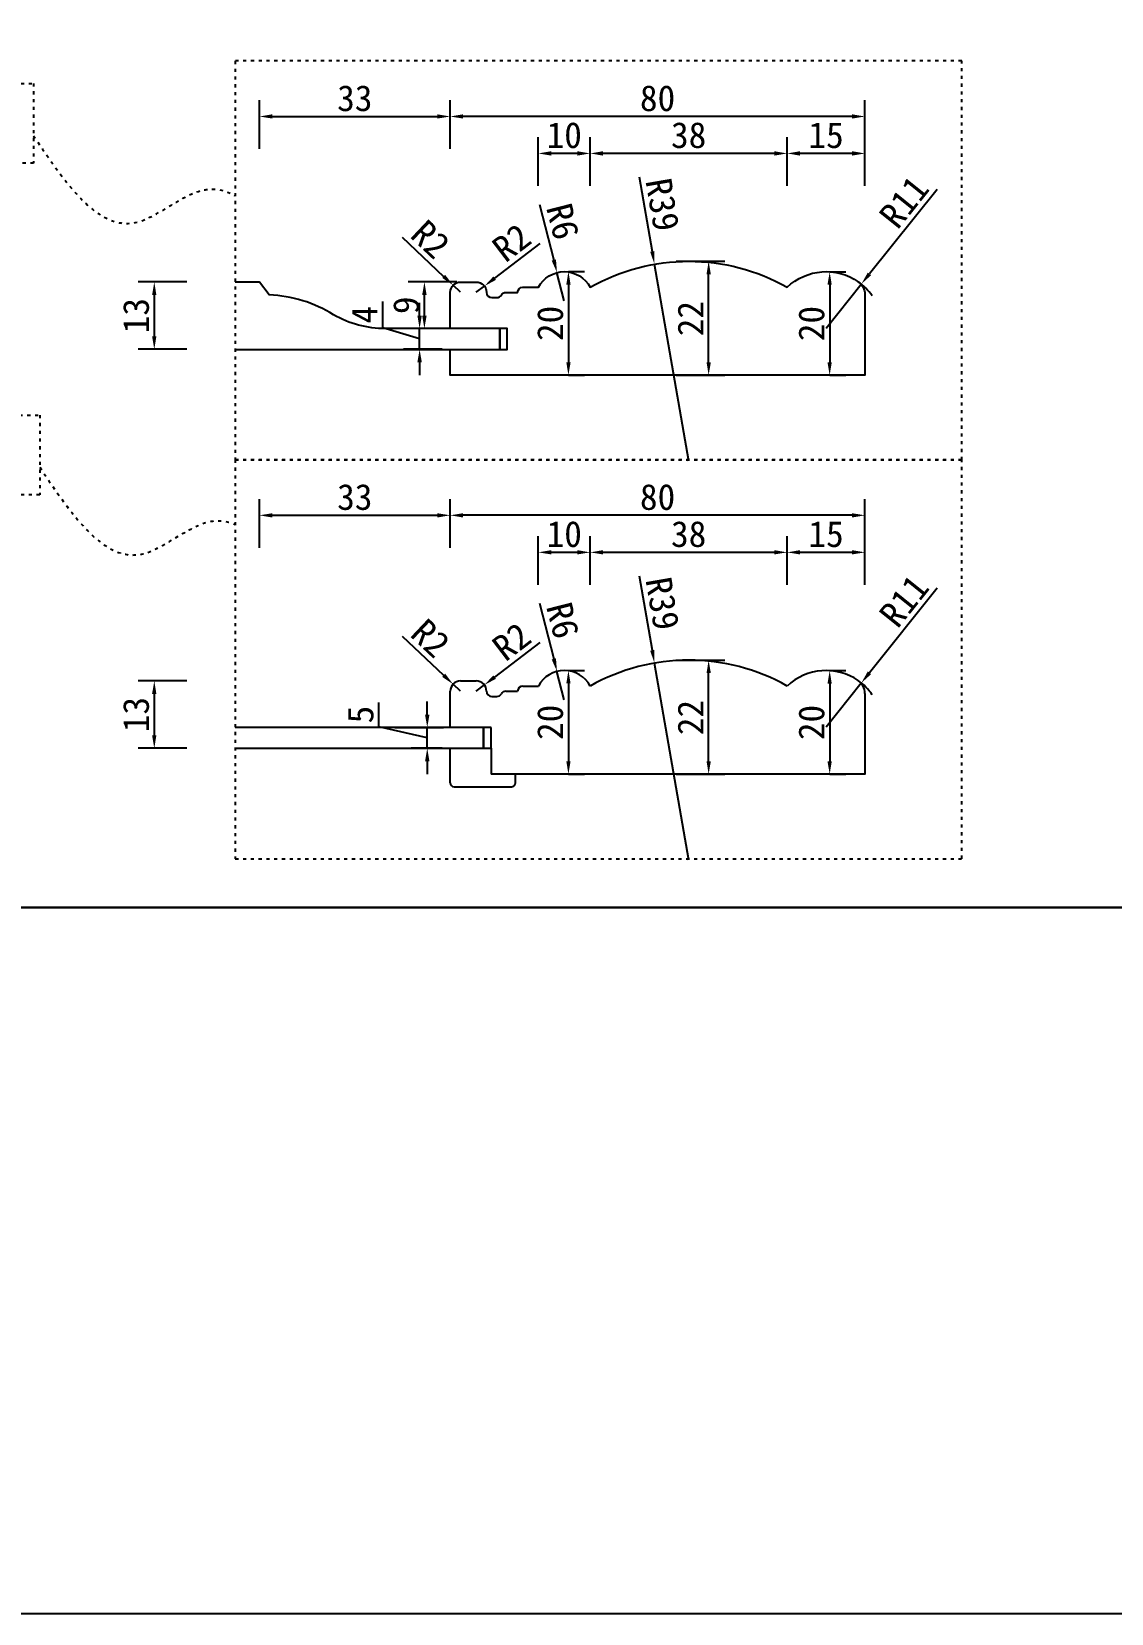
# Model space of a CAD drawing. Header units: millimetres. Extents: x 85186 to 129000, y -77269 to -36327.
# Drawn here: x 97539 to 98372, y -61167 to -59946 of the extents above; entities that cross this region are included whole.
import ezdxf

# ---------------------------------------------------------------- set-up
doc = ezdxf.new("R2010")
doc.units = ezdxf.units.MM
doc.linetypes.add('100', pattern=[30, 12, -18])
doc.styles.get("Standard").update_dxf_attribs({"font": 'SimSun.ttf'})
doc.dimstyles.new('ZB16-1.0+4倍大样', dxfattribs={"dimscale": 10, "dimtxt": 2, "dimasz": 1, "dimexe": 1.25, "dimexo": 0.625, "dimgap": 0.4, "dimtad": 1, "dimdec": 1, "dimlfac": 0.25, "dimtxsty": 'Standard', "dimcen": 2.5, "dimclrd": 144, "dimclre": 144, "dimclrt": 4, "dimadec": 0, "dimazin": 0, "dimtfac": 1, "dimtdec": 1, "dimtmove": 1, "dimatfit": 3, "dimfxlon": 1, "dimarcsym": 0})

# ---------------------------------------------------------------- blocks, each defined once
blk = doc.blocks.new('*D3111')
at = {"color": 144, "lineweight": -2, "transparency": 16777216}
for p, q in [((97658.9, -60139.5), (97621.4, -60139.5)), ((97633.9, -60149.5), (97633.9, -60181.5)), ((97658.9, -60191.5), (97621.4, -60191.5))]:
    blk.add_line(p, q, dxfattribs=at)
at = {"color": 144, "transparency": 16777216}
for points in [[(97632.2, -60149.5), (97635.5, -60149.5), (97633.9, -60139.5)], [(97632.2, -60181.5), (97635.5, -60181.5), (97633.9, -60191.5)]]:
    blk.add_solid(points, dxfattribs=at)
at = {"layer": 'Defpoints', "color": 0, "transparency": 16777216}
for p in [(97690, -60139.5), (97633.9, -60191.5), (97690, -60191.5)]:
    blk.add_point(p, dxfattribs=at)
at = {"color": 4, "transparency": 16777216, "insert": (97619.9, -60165.5), "char_height": 20, "attachment_point": 5, "rotation": 90}
blk.add_mtext('13', dxfattribs=at)
blk = doc.blocks.new('*D3112')
at = {"color": 144, "lineweight": -2, "transparency": 16777216}
for p, q in [((97862.2, -60036.8), (97862.2, -59999.3)), ((98182.2, -60036.8), (98182.2, -59999.3)), ((98172.2, -60011.8), (97872.2, -60011.8))]:
    blk.add_line(p, q, dxfattribs=at)
at = {"color": 144, "transparency": 16777216}
for points in [[(97872.2, -60010.1), (97872.2, -60013.4), (97862.2, -60011.8)], [(98172.2, -60010.1), (98172.2, -60013.4), (98182.2, -60011.8)]]:
    blk.add_solid(points, dxfattribs=at)
at = {"layer": 'Defpoints', "color": 0, "transparency": 16777216}
for p in [(97862.2, -60011.8), (97862.2, -60120.4), (98182.2, -60180.4)]:
    blk.add_point(p, dxfattribs=at)
at = {"color": 4, "transparency": 16777216, "insert": (98022.2, -59997.8), "char_height": 20, "attachment_point": 5}
blk.add_mtext('80', dxfattribs=at)
blk = doc.blocks.new('*D3113')
at = {"color": 144, "lineweight": -2, "transparency": 16777216}
for p, q in [((98036.6, -60123.5), (98074.1, -60123.5)), ((98061.6, -60201.5), (98061.6, -60133.5)), ((98036.6, -60211.5), (98074.1, -60211.5))]:
    blk.add_line(p, q, dxfattribs=at)
at = {"color": 144, "transparency": 16777216}
for points in [[(98060, -60133.5), (98063.3, -60133.5), (98061.6, -60123.5)], [(98060, -60201.5), (98063.3, -60201.5), (98061.6, -60211.5)]]:
    blk.add_solid(points, dxfattribs=at)
at = {"layer": 'Defpoints', "color": 0, "transparency": 16777216}
for p in [(97875, -60123.5), (98061.6, -60123.5), (98010.2, -60211.5)]:
    blk.add_point(p, dxfattribs=at)
at = {"color": 4, "transparency": 16777216, "insert": (98047.6, -60167.8), "char_height": 20, "attachment_point": 5, "rotation": 90}
blk.add_mtext('22', dxfattribs=at)
blk = doc.blocks.new('*D3114')
at = {"color": 144, "lineweight": -2, "transparency": 16777216}
for p, q in [((97715, -60036.8), (97715, -59999.3)), ((97862.2, -60036.8), (97862.2, -59999.3)), ((97725, -60011.8), (97852.2, -60011.8))]:
    blk.add_line(p, q, dxfattribs=at)
at = {"color": 144, "transparency": 16777216}
for points in [[(97725, -60010.1), (97725, -60013.4), (97715, -60011.8)], [(97852.2, -60010.1), (97852.2, -60013.4), (97862.2, -60011.8)]]:
    blk.add_solid(points, dxfattribs=at)
at = {"layer": 'Defpoints', "color": 0, "transparency": 16777216}
for p in [(97862.2, -60011.8), (97715, -60090.4), (97862.2, -60098.4)]:
    blk.add_point(p, dxfattribs=at)
at = {"color": 4, "transparency": 16777216, "insert": (97788.6, -59997.8), "char_height": 20, "attachment_point": 5}
blk.add_mtext('33', dxfattribs=at)
blk = doc.blocks.new('*D3115')
at = {"color": 144, "lineweight": -2, "transparency": 16777216}
for p, q in [((97810.1, -60175), (97810.1, -60154.7)), ((97838.6, -60165.5), (97838.6, -60155.5)), ((97838.6, -60183.5), (97810.1, -60175)), ((97850.1, -60175.5), (97826.1, -60175.5)), ((97838.6, -60191.5), (97838.6, -60175.5)), ((97838.6, -60191.5), (97838.6, -60175.5)), ((97856, -60191.5), (97826.1, -60191.5)), ((97838.6, -60201.5), (97838.6, -60211.5))]:
    blk.add_line(p, q, dxfattribs=at)
at = {"color": 144, "transparency": 16777216}
for points in [[(97836.9, -60165.5), (97840.3, -60165.5), (97838.6, -60175.5)], [(97836.9, -60201.5), (97840.3, -60201.5), (97838.6, -60191.5)]]:
    blk.add_solid(points, dxfattribs=at)
at = {"layer": 'Defpoints', "color": 0, "transparency": 16777216}
for p in [(97838.6, -60175.5), (97856.3, -60175.5), (97862.2, -60191.5)]:
    blk.add_point(p, dxfattribs=at)
at = {"color": 4, "transparency": 16777216, "insert": (97796.1, -60164.8), "char_height": 20, "attachment_point": 5, "rotation": 90}
blk.add_mtext('4', dxfattribs=at)
blk = doc.blocks.new('*D3116')
at = {"color": 144, "lineweight": -2, "transparency": 16777216}
for p, q in [((97867.3, -60139.5), (97829.8, -60139.5)), ((97842.3, -60165.5), (97842.3, -60149.5)), ((97867.3, -60175.5), (97829.8, -60175.5))]:
    blk.add_line(p, q, dxfattribs=at)
at = {"color": 144, "transparency": 16777216}
for points in [[(97840.6, -60149.5), (97844, -60149.5), (97842.3, -60139.5)], [(97840.6, -60165.5), (97844, -60165.5), (97842.3, -60175.5)]]:
    blk.add_solid(points, dxfattribs=at)
at = {"layer": 'Defpoints', "color": 0, "transparency": 16777216}
for p in [(97842.3, -60139.5), (97876.2, -60139.5), (97874, -60175.5)]:
    blk.add_point(p, dxfattribs=at)
at = {"color": 4, "transparency": 16777216, "insert": (97828.3, -60157.5), "char_height": 20, "attachment_point": 5, "rotation": 90}
blk.add_mtext('9', dxfattribs=at)
blk = doc.blocks.new('*D3117')
at = {"color": 144, "lineweight": -2, "transparency": 16777216}
for p, q in [((98122.2, -60065.3), (98122.2, -60027.8)), ((98182.2, -60065.3), (98182.2, -60027.8)), ((98172.2, -60040.3), (98132.2, -60040.3))]:
    blk.add_line(p, q, dxfattribs=at)
at = {"color": 144, "transparency": 16777216}
for points in [[(98132.2, -60038.6), (98132.2, -60042), (98122.2, -60040.3)], [(98172.2, -60038.6), (98172.2, -60042), (98182.2, -60040.3)]]:
    blk.add_solid(points, dxfattribs=at)
at = {"layer": 'Defpoints', "color": 0, "transparency": 16777216}
for p in [(98122.2, -60040.3), (98122.2, -60094.4), (98182.2, -60183)]:
    blk.add_point(p, dxfattribs=at)
at = {"color": 4, "transparency": 16777216, "insert": (98152.2, -60026.3), "char_height": 20, "attachment_point": 5}
blk.add_mtext('15', dxfattribs=at)
blk = doc.blocks.new('*D3118')
at = {"color": 144, "lineweight": -2, "transparency": 16777216}
for p, q in [((97970.2, -60065.3), (97970.2, -60027.8)), ((98122.2, -60065.3), (98122.2, -60027.8)), ((98112.2, -60040.3), (97980.2, -60040.3))]:
    blk.add_line(p, q, dxfattribs=at)
at = {"color": 144, "transparency": 16777216}
for points in [[(97980.2, -60038.6), (97980.2, -60042), (97970.2, -60040.3)], [(98112.2, -60038.6), (98112.2, -60042), (98122.2, -60040.3)]]:
    blk.add_solid(points, dxfattribs=at)
at = {"layer": 'Defpoints', "color": 0, "transparency": 16777216}
for p in [(97970.2, -60040.3), (98122.2, -60094.4), (97970.2, -60143.5)]:
    blk.add_point(p, dxfattribs=at)
at = {"color": 4, "transparency": 16777216, "insert": (98046.2, -60026.3), "char_height": 20, "attachment_point": 5}
blk.add_mtext('38', dxfattribs=at)
blk = doc.blocks.new('*D3119')
at = {"color": 144, "lineweight": -2, "transparency": 16777216}
for p, q in [((97930.2, -60065.3), (97930.2, -60027.8)), ((97970.2, -60065.3), (97970.2, -60027.8)), ((97960.2, -60040.3), (97940.2, -60040.3))]:
    blk.add_line(p, q, dxfattribs=at)
at = {"color": 144, "transparency": 16777216}
for points in [[(97940.2, -60038.6), (97940.2, -60042), (97930.2, -60040.3)], [(97960.2, -60038.6), (97960.2, -60042), (97970.2, -60040.3)]]:
    blk.add_solid(points, dxfattribs=at)
at = {"layer": 'Defpoints', "color": 0, "transparency": 16777216}
for p in [(97930.2, -60040.3), (97930.2, -60143.5), (97970.2, -60143.5)]:
    blk.add_point(p, dxfattribs=at)
at = {"color": 4, "transparency": 16777216, "insert": (97950.2, -60026.3), "char_height": 20, "attachment_point": 5}
blk.add_mtext('10', dxfattribs=at)
blk = doc.blocks.new('*D3120')
at = {"color": 144, "lineweight": -2, "transparency": 16777216}
for p, q in [((98155, -60131.7), (98167.5, -60131.7)), ((98155, -60141.7), (98155, -60201.5)), ((98155, -60211.5), (98167.5, -60211.5))]:
    blk.add_line(p, q, dxfattribs=at)
at = {"color": 144, "transparency": 16777216}
for points in [[(98153.3, -60141.7), (98156.6, -60141.7), (98155, -60131.7)], [(98153.3, -60201.5), (98156.6, -60201.5), (98155, -60211.5)]]:
    blk.add_solid(points, dxfattribs=at)
at = {"layer": 'Defpoints', "color": 0, "transparency": 16777216}
for p in [(98148.9, -60131.7), (98148.9, -60211.5), (98155, -60211.5)]:
    blk.add_point(p, dxfattribs=at)
at = {"color": 4, "transparency": 16777216, "insert": (98141, -60171.6), "char_height": 20, "attachment_point": 5, "rotation": 90}
blk.add_mtext('20', dxfattribs=at)
blk = doc.blocks.new('*D3121')
at = {"color": 144, "lineweight": -2, "transparency": 16777216}
for p, q in [((97953.4, -60131.5), (97965.9, -60131.5)), ((97953.4, -60141.5), (97953.4, -60201.5)), ((97953.4, -60211.5), (97965.9, -60211.5))]:
    blk.add_line(p, q, dxfattribs=at)
at = {"color": 144, "transparency": 16777216}
for points in [[(97951.8, -60141.5), (97955.1, -60141.5), (97953.4, -60131.5)], [(97951.8, -60201.5), (97955.1, -60201.5), (97953.4, -60211.5)]]:
    blk.add_solid(points, dxfattribs=at)
at = {"layer": 'Defpoints', "color": 0, "transparency": 16777216}
for p in [(97950.2, -60131.5), (97950.2, -60211.5), (97953.4, -60211.5)]:
    blk.add_point(p, dxfattribs=at)
at = {"color": 4, "transparency": 16777216, "insert": (97939.4, -60171.5), "char_height": 20, "attachment_point": 5, "rotation": 90}
blk.add_mtext('20', dxfattribs=at)
blk = doc.blocks.new('*D3122')
at = {"color": 144, "lineweight": -2, "transparency": 16777216}
for p, q in [((98237.9, -60068.1), (98185.7, -60133.3)), ((98152.2, -60175.1), (98179.4, -60141.1))]:
    blk.add_line(p, q, dxfattribs=at)
blk.add_arc((98152.2, -60175.1), 43.5, 34.8478, 55.1769, dxfattribs=at)
at = {"color": 144, "transparency": 16777216}
blk.add_solid([(98184.4, -60132.3), (98187, -60134.3), (98179.4, -60141.1)], dxfattribs=at)
at = {"layer": 'Defpoints', "color": 0, "transparency": 16777216}
for p in [(98179.4, -60141.1), (98152.2, -60175.1)]:
    blk.add_point(p, dxfattribs=at)
at = {"color": 4, "transparency": 16777216, "insert": (98212.3, -60077.7), "char_height": 20, "attachment_point": 5, "rotation": 51.3041}
blk.add_mtext('R11', dxfattribs=at)
blk = doc.blocks.new('*D3123')
at = {"color": 144, "lineweight": -2, "transparency": 16777216}
for p, q in [((98008.1, -60058.4), (98018.1, -60116)), ((98046.2, -60277.9), (98019.8, -60125.8))]:
    blk.add_line(p, q, dxfattribs=at)
at = {"color": 144, "transparency": 16777216}
blk.add_solid([(98019.7, -60115.7), (98016.5, -60116.2), (98019.8, -60125.8)], dxfattribs=at)
at = {"layer": 'Defpoints', "color": 0, "transparency": 16777216}
for p in [(98019.8, -60125.8), (98046.2, -60277.9)]:
    blk.add_point(p, dxfattribs=at)
at = {"color": 4, "transparency": 16777216, "insert": (98026, -60079.8), "char_height": 20, "attachment_point": 5, "rotation": 279.8522}
blk.add_mtext('R39', dxfattribs=at)
blk = doc.blocks.new('*D3124')
at = {"color": 144, "lineweight": -2, "transparency": 16777216}
for p, q in [((97931.2, -60079.7), (97942.2, -60122.6)), ((97950.2, -60154.2), (97944.6, -60132.3))]:
    blk.add_line(p, q, dxfattribs=at)
at = {"color": 144, "transparency": 16777216}
blk.add_solid([(97943.8, -60122.1), (97940.5, -60123), (97944.6, -60132.3)], dxfattribs=at)
at = {"layer": 'Defpoints', "color": 0, "transparency": 16777216}
for p in [(97944.6, -60132.3), (97950.2, -60154.2)]:
    blk.add_point(p, dxfattribs=at)
at = {"color": 4, "transparency": 16777216, "insert": (97949, -60092.8), "char_height": 20, "attachment_point": 5, "rotation": 284.3203}
blk.add_mtext('R6', dxfattribs=at)
blk = doc.blocks.new('*D3125')
at = {"color": 144, "lineweight": -2, "transparency": 16777216}
for p, q in [((97825.2, -60105), (97857.1, -60135.2)), ((97870.2, -60147.5), (97864.4, -60142))]:
    blk.add_line(p, q, dxfattribs=at)
at = {"color": 144, "transparency": 16777216}
blk.add_solid([(97858.3, -60134), (97856, -60136.4), (97864.4, -60142)], dxfattribs=at)
at = {"layer": 'Defpoints', "color": 0, "transparency": 16777216}
for p in [(97864.4, -60142), (97870.2, -60147.5)]:
    blk.add_point(p, dxfattribs=at)
at = {"color": 4, "transparency": 16777216, "insert": (97847.1, -60106.5), "char_height": 20, "attachment_point": 5, "rotation": 316.6628}
blk.add_mtext('R2', dxfattribs=at)
blk = doc.blocks.new('*D3126')
at = {"color": 144, "lineweight": -2, "transparency": 16777216}
for p, q in [((97931.4, -60109.9), (97896.5, -60136.6)), ((97882.2, -60147.5), (97888.6, -60142.7))]:
    blk.add_line(p, q, dxfattribs=at)
at = {"color": 144, "transparency": 16777216}
blk.add_solid([(97895.5, -60135.3), (97897.5, -60137.9), (97888.6, -60142.7)], dxfattribs=at)
at = {"layer": 'Defpoints', "color": 0, "transparency": 16777216}
for p in [(97882.2, -60147.5), (97888.6, -60142.7)]:
    blk.add_point(p, dxfattribs=at)
at = {"color": 4, "transparency": 16777216, "insert": (97909.5, -60109.1), "char_height": 20, "attachment_point": 5, "rotation": 37.3815}
blk.add_mtext('R2', dxfattribs=at)
blk = doc.blocks.new('*D3131')
at = {"color": 144, "lineweight": -2, "transparency": 16777216}
for p, q in [((97658.9, -60447.4), (97621.4, -60447.4)), ((97633.9, -60457.4), (97633.9, -60489.4)), ((97658.9, -60499.4), (97621.4, -60499.4))]:
    blk.add_line(p, q, dxfattribs=at)
at = {"color": 144, "transparency": 16777216}
for points in [[(97632.2, -60457.4), (97635.5, -60457.4), (97633.9, -60447.4)], [(97632.2, -60489.4), (97635.5, -60489.4), (97633.9, -60499.4)]]:
    blk.add_solid(points, dxfattribs=at)
at = {"layer": 'Defpoints', "color": 0, "transparency": 16777216}
for p in [(97690, -60447.4), (97633.9, -60499.4), (97690, -60499.4)]:
    blk.add_point(p, dxfattribs=at)
at = {"color": 4, "transparency": 16777216, "insert": (97619.9, -60473.4), "char_height": 20, "attachment_point": 5, "rotation": 90}
blk.add_mtext('13', dxfattribs=at)
blk = doc.blocks.new('*D3132')
at = {"color": 144, "lineweight": -2, "transparency": 16777216}
for p, q in [((97862.2, -60344.6), (97862.2, -60307.1)), ((98182.2, -60344.6), (98182.2, -60307.1)), ((98172.2, -60319.6), (97872.2, -60319.6))]:
    blk.add_line(p, q, dxfattribs=at)
at = {"color": 144, "transparency": 16777216}
for points in [[(97872.2, -60318), (97872.2, -60321.3), (97862.2, -60319.6)], [(98172.2, -60318), (98172.2, -60321.3), (98182.2, -60319.6)]]:
    blk.add_solid(points, dxfattribs=at)
at = {"layer": 'Defpoints', "color": 0, "transparency": 16777216}
for p in [(97862.2, -60319.6), (97862.2, -60428.3), (98182.2, -60488.2)]:
    blk.add_point(p, dxfattribs=at)
at = {"color": 4, "transparency": 16777216, "insert": (98022.2, -60305.6), "char_height": 20, "attachment_point": 5}
blk.add_mtext('80', dxfattribs=at)
blk = doc.blocks.new('*D3133')
at = {"color": 144, "lineweight": -2, "transparency": 16777216}
for p, q in [((98036.6, -60431.4), (98074.1, -60431.4)), ((98061.6, -60509.4), (98061.6, -60441.4)), ((98036.6, -60519.4), (98074.1, -60519.4))]:
    blk.add_line(p, q, dxfattribs=at)
at = {"color": 144, "transparency": 16777216}
for points in [[(98060, -60441.4), (98063.3, -60441.4), (98061.6, -60431.4)], [(98060, -60509.4), (98063.3, -60509.4), (98061.6, -60519.4)]]:
    blk.add_solid(points, dxfattribs=at)
at = {"layer": 'Defpoints', "color": 0, "transparency": 16777216}
for p in [(97875, -60431.4), (98061.6, -60431.4), (98010.2, -60519.4)]:
    blk.add_point(p, dxfattribs=at)
at = {"color": 4, "transparency": 16777216, "insert": (98047.6, -60475.7), "char_height": 20, "attachment_point": 5, "rotation": 90}
blk.add_mtext('22', dxfattribs=at)
blk = doc.blocks.new('*D3134')
at = {"color": 144, "lineweight": -2, "transparency": 16777216}
for p, q in [((97715, -60344.6), (97715, -60307.1)), ((97862.2, -60344.6), (97862.2, -60307.1)), ((97725, -60319.6), (97852.2, -60319.6))]:
    blk.add_line(p, q, dxfattribs=at)
at = {"color": 144, "transparency": 16777216}
for points in [[(97725, -60318), (97725, -60321.3), (97715, -60319.6)], [(97852.2, -60318), (97852.2, -60321.3), (97862.2, -60319.6)]]:
    blk.add_solid(points, dxfattribs=at)
at = {"layer": 'Defpoints', "color": 0, "transparency": 16777216}
for p in [(97862.2, -60319.6), (97715, -60398.3), (97862.2, -60406.3)]:
    blk.add_point(p, dxfattribs=at)
at = {"color": 4, "transparency": 16777216, "insert": (97788.6, -60305.6), "char_height": 20, "attachment_point": 5}
blk.add_mtext('33', dxfattribs=at)
blk = doc.blocks.new('*D3135')
at = {"color": 144, "lineweight": -2, "transparency": 16777216}
for p, q in [((97807.1, -60482.8), (97807.1, -60464)), ((97844.5, -60473.4), (97844.5, -60463.4)), ((97844.5, -60491.4), (97807.1, -60482.8)), ((97819.5, -60483.4), (97857, -60483.4)), ((97844.5, -60499.4), (97844.5, -60483.4)), ((97844.5, -60499.4), (97844.5, -60483.4)), ((97856, -60499.4), (97832, -60499.4)), ((97844.5, -60509.4), (97844.5, -60519.4))]:
    blk.add_line(p, q, dxfattribs=at)
at = {"color": 144, "transparency": 16777216}
for points in [[(97842.8, -60473.4), (97846.2, -60473.4), (97844.5, -60483.4)], [(97842.8, -60509.4), (97846.2, -60509.4), (97844.5, -60499.4)]]:
    blk.add_solid(points, dxfattribs=at)
at = {"layer": 'Defpoints', "color": 0, "transparency": 16777216}
for p in [(97806.4, -60483.4), (97844.5, -60483.4), (97862.2, -60499.4)]:
    blk.add_point(p, dxfattribs=at)
at = {"color": 4, "transparency": 16777216, "insert": (97793.1, -60473.4), "char_height": 20, "attachment_point": 5, "rotation": 90}
blk.add_mtext('5', dxfattribs=at)
blk = doc.blocks.new('*D3136')
at = {"color": 144, "lineweight": -2, "transparency": 16777216}
for p, q in [((98122.2, -60373.2), (98122.2, -60335.7)), ((98182.2, -60373.2), (98182.2, -60335.7)), ((98172.2, -60348.2), (98132.2, -60348.2))]:
    blk.add_line(p, q, dxfattribs=at)
at = {"color": 144, "transparency": 16777216}
for points in [[(98132.2, -60346.5), (98132.2, -60349.8), (98122.2, -60348.2)], [(98172.2, -60346.5), (98172.2, -60349.8), (98182.2, -60348.2)]]:
    blk.add_solid(points, dxfattribs=at)
at = {"layer": 'Defpoints', "color": 0, "transparency": 16777216}
for p in [(98122.2, -60348.2), (98122.2, -60402.3), (98182.2, -60490.8)]:
    blk.add_point(p, dxfattribs=at)
at = {"color": 4, "transparency": 16777216, "insert": (98152.2, -60334.2), "char_height": 20, "attachment_point": 5}
blk.add_mtext('15', dxfattribs=at)
blk = doc.blocks.new('*D3137')
at = {"color": 144, "lineweight": -2, "transparency": 16777216}
for p, q in [((97970.2, -60373.2), (97970.2, -60335.7)), ((98122.2, -60373.2), (98122.2, -60335.7)), ((98112.2, -60348.2), (97980.2, -60348.2))]:
    blk.add_line(p, q, dxfattribs=at)
at = {"color": 144, "transparency": 16777216}
for points in [[(97980.2, -60346.5), (97980.2, -60349.8), (97970.2, -60348.2)], [(98112.2, -60346.5), (98112.2, -60349.8), (98122.2, -60348.2)]]:
    blk.add_solid(points, dxfattribs=at)
at = {"layer": 'Defpoints', "color": 0, "transparency": 16777216}
for p in [(97970.2, -60348.2), (98122.2, -60402.3), (97970.2, -60451.4)]:
    blk.add_point(p, dxfattribs=at)
at = {"color": 4, "transparency": 16777216, "insert": (98046.2, -60334.2), "char_height": 20, "attachment_point": 5}
blk.add_mtext('38', dxfattribs=at)
blk = doc.blocks.new('*D3138')
at = {"color": 144, "lineweight": -2, "transparency": 16777216}
for p, q in [((97930.2, -60373.2), (97930.2, -60335.7)), ((97970.2, -60373.2), (97970.2, -60335.7)), ((97960.2, -60348.2), (97940.2, -60348.2))]:
    blk.add_line(p, q, dxfattribs=at)
at = {"color": 144, "transparency": 16777216}
for points in [[(97940.2, -60346.5), (97940.2, -60349.8), (97930.2, -60348.2)], [(97960.2, -60346.5), (97960.2, -60349.8), (97970.2, -60348.2)]]:
    blk.add_solid(points, dxfattribs=at)
at = {"layer": 'Defpoints', "color": 0, "transparency": 16777216}
for p in [(97930.2, -60348.2), (97930.2, -60451.4), (97970.2, -60451.4)]:
    blk.add_point(p, dxfattribs=at)
at = {"color": 4, "transparency": 16777216, "insert": (97950.2, -60334.2), "char_height": 20, "attachment_point": 5}
blk.add_mtext('10', dxfattribs=at)
blk = doc.blocks.new('*D3139')
at = {"color": 144, "lineweight": -2, "transparency": 16777216}
for p, q in [((98155, -60439.5), (98167.5, -60439.5)), ((98155, -60449.5), (98155, -60509.4)), ((98155, -60519.4), (98167.5, -60519.4))]:
    blk.add_line(p, q, dxfattribs=at)
at = {"color": 144, "transparency": 16777216}
for points in [[(98153.3, -60449.5), (98156.6, -60449.5), (98155, -60439.5)], [(98153.3, -60509.4), (98156.6, -60509.4), (98155, -60519.4)]]:
    blk.add_solid(points, dxfattribs=at)
at = {"layer": 'Defpoints', "color": 0, "transparency": 16777216}
for p in [(98148.9, -60439.5), (98148.9, -60519.4), (98155, -60519.4)]:
    blk.add_point(p, dxfattribs=at)
at = {"color": 4, "transparency": 16777216, "insert": (98141, -60479.5), "char_height": 20, "attachment_point": 5, "rotation": 90}
blk.add_mtext('20', dxfattribs=at)
blk = doc.blocks.new('*D3140')
at = {"color": 144, "lineweight": -2, "transparency": 16777216}
for p, q in [((97953.4, -60439.4), (97965.9, -60439.4)), ((97953.4, -60449.4), (97953.4, -60509.4)), ((97953.4, -60519.4), (97965.9, -60519.4))]:
    blk.add_line(p, q, dxfattribs=at)
at = {"color": 144, "transparency": 16777216}
for points in [[(97951.8, -60449.4), (97955.1, -60449.4), (97953.4, -60439.4)], [(97951.8, -60509.4), (97955.1, -60509.4), (97953.4, -60519.4)]]:
    blk.add_solid(points, dxfattribs=at)
at = {"layer": 'Defpoints', "color": 0, "transparency": 16777216}
for p in [(97950.2, -60439.4), (97950.2, -60519.4), (97953.4, -60519.4)]:
    blk.add_point(p, dxfattribs=at)
at = {"color": 4, "transparency": 16777216, "insert": (97939.4, -60479.4), "char_height": 20, "attachment_point": 5, "rotation": 90}
blk.add_mtext('20', dxfattribs=at)
blk = doc.blocks.new('*D3141')
at = {"color": 144, "lineweight": -2, "transparency": 16777216}
for p, q in [((98237.9, -60375.9), (98185.7, -60441.2)), ((98152.2, -60482.9), (98179.4, -60449))]:
    blk.add_line(p, q, dxfattribs=at)
blk.add_arc((98152.2, -60482.9), 43.5, 34.8478, 55.1769, dxfattribs=at)
at = {"color": 144, "transparency": 16777216}
blk.add_solid([(98184.4, -60440.1), (98187, -60442.2), (98179.4, -60449)], dxfattribs=at)
at = {"layer": 'Defpoints', "color": 0, "transparency": 16777216}
for p in [(98179.4, -60449), (98152.2, -60482.9)]:
    blk.add_point(p, dxfattribs=at)
at = {"color": 4, "transparency": 16777216, "insert": (98212.3, -60385.6), "char_height": 20, "attachment_point": 5, "rotation": 51.3041}
blk.add_mtext('R11', dxfattribs=at)
blk = doc.blocks.new('*D3142')
at = {"color": 144, "lineweight": -2, "transparency": 16777216}
for p, q in [((98008.1, -60366.2), (98018.1, -60423.8)), ((98046.2, -60585.8), (98019.8, -60433.7))]:
    blk.add_line(p, q, dxfattribs=at)
at = {"color": 144, "transparency": 16777216}
blk.add_solid([(98019.7, -60423.5), (98016.5, -60424.1), (98019.8, -60433.7)], dxfattribs=at)
at = {"layer": 'Defpoints', "color": 0, "transparency": 16777216}
for p in [(98019.8, -60433.7), (98046.2, -60585.8)]:
    blk.add_point(p, dxfattribs=at)
at = {"color": 4, "transparency": 16777216, "insert": (98026, -60387.7), "char_height": 20, "attachment_point": 5, "rotation": 279.8522}
blk.add_mtext('R39', dxfattribs=at)
blk = doc.blocks.new('*D3143')
at = {"color": 144, "lineweight": -2, "transparency": 16777216}
for p, q in [((97931.2, -60387.5), (97942.2, -60430.4)), ((97950.2, -60462.1), (97944.6, -60440.1))]:
    blk.add_line(p, q, dxfattribs=at)
at = {"color": 144, "transparency": 16777216}
blk.add_solid([(97943.8, -60430), (97940.5, -60430.8), (97944.6, -60440.1)], dxfattribs=at)
at = {"layer": 'Defpoints', "color": 0, "transparency": 16777216}
for p in [(97944.6, -60440.1), (97950.2, -60462.1)]:
    blk.add_point(p, dxfattribs=at)
at = {"color": 4, "transparency": 16777216, "insert": (97949, -60400.7), "char_height": 20, "attachment_point": 5, "rotation": 284.3203}
blk.add_mtext('R6', dxfattribs=at)
blk = doc.blocks.new('*D3144')
at = {"color": 144, "lineweight": -2, "transparency": 16777216}
for p, q in [((97825.2, -60412.9), (97857.1, -60443)), ((97870.2, -60455.4), (97864.4, -60449.9))]:
    blk.add_line(p, q, dxfattribs=at)
at = {"color": 144, "transparency": 16777216}
blk.add_solid([(97858.3, -60441.8), (97856, -60444.3), (97864.4, -60449.9)], dxfattribs=at)
at = {"layer": 'Defpoints', "color": 0, "transparency": 16777216}
for p in [(97864.4, -60449.9), (97870.2, -60455.4)]:
    blk.add_point(p, dxfattribs=at)
at = {"color": 4, "transparency": 16777216, "insert": (97847.1, -60414.4), "char_height": 20, "attachment_point": 5, "rotation": 316.6628}
blk.add_mtext('R2', dxfattribs=at)
blk = doc.blocks.new('*D3145')
at = {"color": 144, "lineweight": -2, "transparency": 16777216}
for p, q in [((97931.4, -60417.8), (97896.5, -60444.5)), ((97882.2, -60455.4), (97888.6, -60450.5))]:
    blk.add_line(p, q, dxfattribs=at)
at = {"color": 144, "transparency": 16777216}
blk.add_solid([(97895.5, -60443.1), (97897.5, -60445.8), (97888.6, -60450.5)], dxfattribs=at)
at = {"layer": 'Defpoints', "color": 0, "transparency": 16777216}
for p in [(97888.6, -60450.5), (97882.2, -60455.4)]:
    blk.add_point(p, dxfattribs=at)
at = {"color": 4, "transparency": 16777216, "insert": (97909.5, -60417), "char_height": 20, "attachment_point": 5, "rotation": 37.3815}
blk.add_mtext('R2', dxfattribs=at)

msp = doc.modelspace()

# ---------------------------------------------------------------- linework, layer by layer
at = {"color": 2}
for p, q in [((97900.437, -60175.539), (97900.437, -60191.539)), ((97870.234, -60447.4), (97882.234, -60447.4)), ((97918.234, -60451.4), (97930.234, -60451.4)), ((97862.234, -60483.4), (97862.234, -60455.4)), ((97894.234, -60459.4), (97898.234, -60459.4)), ((97905.162, -60455.4), (97914.234, -60455.4)), ((97914.234, -60455.4), (97914.234, -60455.4)), ((98182.234, -60457.053), (98182.234, -60519.4)), ((97893.692, -60483.4), (97862.234, -60483.4)), ((97887.979, -60483.4), (97887.979, -60499.4)), ((97887.979, -60499.4), (97887.979, -60483.4)), ((97893.692, -60499.4), (97893.692, -60483.4)), ((97862.234, -60526.07), (97862.234, -60499.4)), ((97862.234, -60499.4), (97893.692, -60499.4)), ((97893.692, -60499.4), (97893.692, -60519.4)), ((97912.632, -60526.07), (97912.632, -60519.4)), ((97865.234, -60529.07), (97909.632, -60529.07))]:
    msp.add_line(p, q, dxfattribs=at)
at = {"color": 4}
for p, q in [((97887.979, -60483.4), (97696.357, -60483.4)), ((97696.357, -60499.4), (97887.979, -60499.4))]:
    msp.add_line(p, q, dxfattribs=at)
for p, q in [((96758.453, -60622.323), (99775.552, -60622.323)), ((85318.656, -61167.09), (128999.767, -61167.09))]:
    msp.add_line(p, q)
at = {"color": 0}
msp.add_lwpolyline([(96758.453, -57733.629), (99775.552, -57733.629), (99775.552, -60622.323), (96758.453, -60622.323)], close=True, dxfattribs=at)
at = {"color": 251, "linetype": '100', "ltscale": 0.2}
for points in [[(98256.892, -59968.957), (97696.357, -59968.957), (97696.357, -60276.818), (98256.892, -60276.818)], [(97399.072, -59986.369), (97540.7, -59986.369), (97540.7, -60047.871), (97399.072, -60047.871)], [(97403.854, -60242.307), (97545.482, -60242.307), (97545.482, -60303.809), (97403.854, -60303.809)], [(98256.892, -60276.818), (97696.357, -60276.818), (97696.357, -60584.679), (98256.892, -60584.679)]]:
    msp.add_lwpolyline(points, close=True, dxfattribs=at)
at = {"color": 2}
for points in [[(98182.234, -60154.363), (98182.234, -60211.539), (97862.234, -60211.539), (97862.234, -60191.539), (97906.15, -60191.539), (97906.15, -60175.539), (97862.234, -60175.539), (97862.234, -60147.539, -0.41421356), (97870.234, -60139.539), (97882.234, -60139.539, -0.41421356), (97890.234, -60147.539, 0.41421356), (97894.234, -60151.539), (97898.234, -60151.539, 0.26794919), (97901.698, -60149.539, -0.26794919), (97905.162, -60147.539), (97914.234, -60147.539), (97914.234, -60147.539, -0.41421356), (97918.234, -60143.539), (97930.234, -60143.539, -0.59959754), (97970.234, -60143.539, -0.26315789), (98122.234, -60143.539, -0.35608131), (98177.087, -60139.341, -0.24551648), (98182.234, -60149.192), (98182.234, -60211.539)], [(97696.357, -60191.539), (97900.437, -60191.539), (97900.437, -60175.539), (97812.231, -60175.539, -0.13154213), (97772.261, -60164.838, 0.13030537), (97722.521, -60149.539), (97715.021, -60139.539), (97696.357, -60139.539)]]:
    msp.add_lwpolyline(points, format="xyb", dxfattribs=at)
msp.add_lwpolyline([(98182.234, -60462.224), (98182.234, -60519.4), (97893.692, -60519.4)], dxfattribs=at)
for centre, radius, start, end in [((97950.234, -60462.082), 22.674, 28.106403, 151.893597), ((98046.234, -60585.8), 154.4, 60.512874, 119.487126), ((98152.234, -60482.929), 43.521, 55.176855, 133.576312), ((97870.234, -60455.4), 8, 90, 180), ((97882.234, -60455.4), 8, 0, 90), ((97918.234, -60455.4), 4, 90, 180), ((98170.234, -60457.053), 12, 360, 55.176855), ((97894.234, -60455.4), 4, 180, 270), ((97898.234, -60455.4), 4, 270, 330), ((97905.162, -60459.4), 4, 90, 150), ((97865.234, -60526.07), 3, 180, 270), ((97909.632, -60526.07), 3, 270, 0)]:
    msp.add_arc(centre, radius, start, end, dxfattribs=at)
at = {"color": 251, "linetype": '100', "ltscale": 0.2}
for points, knots in [([(97540.7, -60026.613), (97565.648, -60063.706), (97604.91, -60122.083), (97664.47, -60062.408), (97689.269, -60069.173), (97696.357, -60072.851)], [0, 0, 0, 0, 104.12393614, 163.86704004, 188.21827368, 188.21827368, 188.21827368, 188.21827368]), ([(97545.482, -60282.551), (97570.43, -60319.644), (97609.692, -60378.021), (97667.525, -60320.077), (97690.823, -60324.373), (97696.357, -60326.587)], [0, 0, 0, 0, 104.12393614, 163.86704004, 182.75909843, 182.75909843, 182.75909843, 182.75909843])]:
    msp.add_open_spline(points, degree=3, knots=knots, dxfattribs=at)

# ---------------------------------------------------------------- dimensions: what is measured, and where the dimension line sits
at = {"color": 2}
for base, p1, p2, picture, middle in [((97862.234, -60011.776), (97715.021, -60090.399), (97862.234, -60098.399), '*D3114', (97788.627, -59997.776)), ((97862.234, -60319.637), (97715.021, -60398.26), (97862.234, -60406.26), '*D3134', (97788.627, -60305.637))]:
    dim = msp.add_linear_dim(base=base, p1=p1, p2=p2, text='33', dimstyle='ZB16-1.0+4倍大样', dxfattribs=at)
    dim.commit()
    dim.dimension.update_dxf_attribs({"geometry": picture, "text_midpoint": middle})
for base, p1, p2, angle, picture, middle in [((97862.234, -60011.776), (98182.234, -60180.365), (97862.234, -60120.399), 180, '*D3112', (98022.234, -59997.776)), ((97842.29, -60139.539), (97874.017, -60175.539), (97876.234, -60139.539), 90, '*D3116', (97828.29, -60157.539)), ((97838.606, -60175.539), (97862.234, -60191.539), (97856.334, -60175.539), 90, '*D3115', (97796.106, -60170.989)), ((97862.234, -60319.637), (98182.234, -60488.226), (97862.234, -60428.26), 180, '*D3132', (98022.234, -60305.637))]:
    dim = msp.add_linear_dim(base=base, p1=p1, p2=p2, angle=angle, dimstyle='ZB16-1.0+4倍大样', dxfattribs=at)
    dim.commit()
    dim.dimension.update_dxf_attribs({"geometry": picture, "text_midpoint": middle})
for base, p1, p2, picture, middle in [((97930.234, -60040.31), (97970.234, -60143.539), (97930.234, -60143.539), '*D3119', (97950.234, -60026.31)), ((97970.234, -60040.31), (98122.234, -60094.399), (97970.234, -60143.539), '*D3118', (98046.234, -60026.31)), ((98122.234, -60040.31), (98182.234, -60182.951), (98122.234, -60094.399), '*D3117', (98152.234, -60026.31)), ((97930.234, -60348.171), (97970.234, -60451.4), (97930.234, -60451.4), '*D3138', (97950.234, -60334.171)), ((97970.234, -60348.171), (98122.234, -60402.26), (97970.234, -60451.4), '*D3137', (98046.234, -60334.171)), ((98122.234, -60348.171), (98182.234, -60490.812), (98122.234, -60402.26), '*D3136', (98152.234, -60334.171))]:
    dim = msp.add_linear_dim(base=base, p1=p1, p2=p2, dimstyle='ZB16-1.0+4倍大样', dxfattribs=at)
    dim.commit()
    dim.dimension.update_dxf_attribs({"geometry": picture, "text_midpoint": middle})
for center, mpoint, text, picture, middle in [((98046.234, -60277.939), (98019.815, -60125.816), 'R39', '*D3123', (98026.041, -60079.849)), ((97950.234, -60154.221), (97944.626, -60132.251), 'R6', '*D3124', (97949.007, -60092.814)), ((98046.234, -60585.8), (98019.815, -60433.677), 'R39', '*D3142', (98026.041, -60387.71)), ((97950.234, -60462.082), (97944.626, -60440.112), 'R6', '*D3143', (97949.007, -60400.675))]:
    dim = msp.add_radius_dim(center=center, mpoint=mpoint, text=text, dimstyle='ZB16-1.0+4倍大样', dxfattribs=at)
    dim.commit()
    dim.dimension.update_dxf_attribs({"geometry": picture, "text_midpoint": middle})
for center, mpoint, picture, middle in [((98152.234, -60175.068), (98179.443, -60141.101), '*D3122', (98223.204, -60086.47)), ((98152.234, -60482.929), (98179.443, -60448.962), '*D3141', (98223.204, -60394.331))]:
    dim = msp.add_radius_dim(center=center, mpoint=mpoint, text='R11', dimstyle='ZB16-1.0+4倍大样', dxfattribs=at)
    dim.commit()
    dim.dimension.update_dxf_attribs({"geometry": picture, "text_midpoint": middle, "dimtype": 164})
for center, mpoint, picture, middle in [((97870.234, -60147.539), (97864.415, -60142.048), '*D3125', (97847.141, -60106.5)), ((97882.234, -60147.539), (97888.591, -60142.682), '*D3126', (97909.461, -60109.118)), ((97870.234, -60455.4), (97864.415, -60449.91), '*D3144', (97847.141, -60414.361)), ((97882.234, -60455.4), (97888.591, -60450.543), '*D3145', (97909.461, -60416.979))]:
    dim = msp.add_radius_dim(center=center, mpoint=mpoint, dimstyle='ZB16-1.0+4倍大样', dxfattribs=at)
    dim.commit()
    dim.dimension.update_dxf_attribs({"geometry": picture, "text_midpoint": middle})
for base, p1, p2, picture, middle in [((98061.633, -60123.541), (98010.198, -60211.539), (97874.992, -60123.541), '*D3113', (98061.633, -60167.825)), ((98061.633, -60431.402), (98010.198, -60519.4), (97874.992, -60431.402), '*D3133', (98061.633, -60475.687))]:
    dim = msp.add_linear_dim(base=base, p1=p1, p2=p2, angle=90, dimstyle='ZB16-1.0+4倍大样', override={"dimdec": 0}, dxfattribs=at)
    dim.commit()
    dim.dimension.update_dxf_attribs({"geometry": picture, "text_midpoint": middle, "dimtype": 160})
for base, p1, p2, picture, middle in [((97953.42, -60211.539), (97950.234, -60131.547), (97950.234, -60211.539), '*D3121', (97939.42, -60171.543)), ((98154.982, -60211.539), (98148.913, -60131.674), (98148.913, -60211.539), '*D3120', (98140.982, -60171.606)), ((97953.42, -60519.4), (97950.234, -60439.408), (97950.234, -60519.4), '*D3140', (97939.42, -60479.404)), ((98154.982, -60519.4), (98148.913, -60439.535), (98148.913, -60519.4), '*D3139', (98140.982, -60479.467))]:
    dim = msp.add_linear_dim(base=base, p1=p1, p2=p2, angle=90, dimstyle='ZB16-1.0+4倍大样', override={"dimdec": 0}, dxfattribs=at)
    dim.commit()
    dim.dimension.update_dxf_attribs({"geometry": picture, "text_midpoint": middle})
for base, p1, p2, picture, middle in [((97633.851, -60191.539), (97690.047, -60139.539), (97690.047, -60191.539), '*D3111', (97633.851, -60165.539)), ((97633.851, -60499.4), (97690.047, -60447.4), (97690.047, -60499.4), '*D3131', (97633.851, -60473.4))]:
    dim = msp.add_linear_dim(base=base, p1=p1, p2=p2, angle=90, dimstyle='ZB16-1.0+4倍大样', dxfattribs=at)
    dim.commit()
    dim.dimension.update_dxf_attribs({"geometry": picture, "text_midpoint": middle, "dimtype": 160})
dim = msp.add_linear_dim(base=(97844.506, -60483.4), p1=(97862.234, -60499.4), p2=(97806.376, -60483.4), angle=90, text='5', dimstyle='ZB16-1.0+4倍大样', dxfattribs=at)
dim.commit()
dim.dimension.update_dxf_attribs({"geometry": '*D3135', "text_midpoint": (97807.105, -60478.85), "dimtype": 160})

doc.saveas('drawing.dxf')
